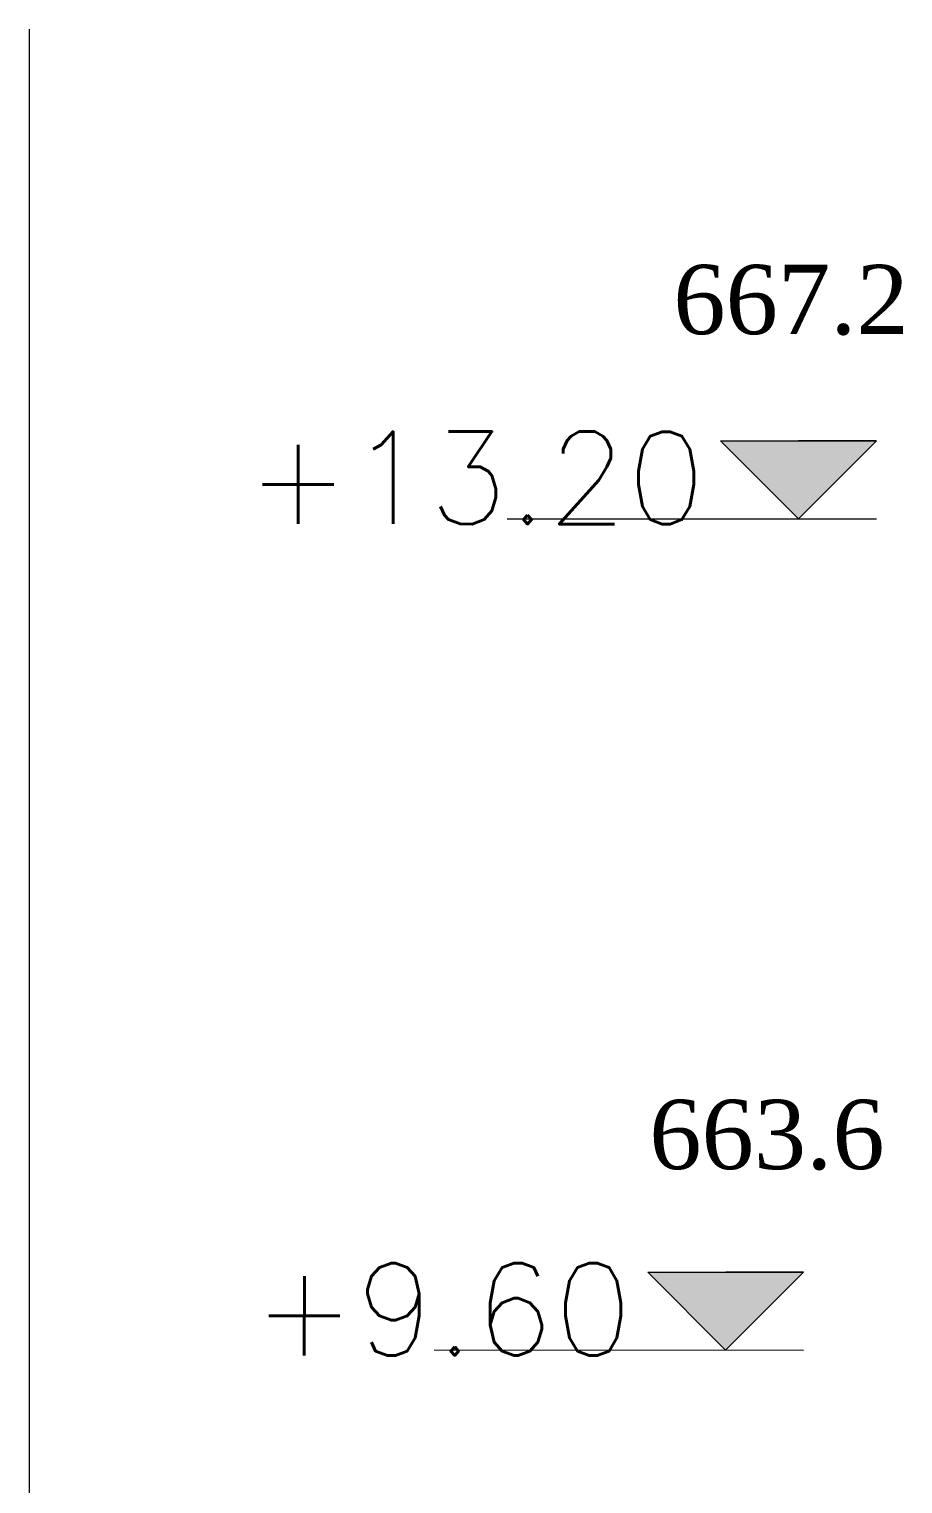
# Model space of a CAD drawing. Header units: millimetres. Extents: x 475616349 to 476941521, y 4620115302 to 4621446928.
# Drawn here: x 476707398 to 476711183, y 4620528641 to 4620534940 of the extents above; entities that cross this region are included whole.
import ezdxf

# ---------------------------------------------------------------- set-up
doc = ezdxf.new("R2010")
doc.units = ezdxf.units.MM
doc.header["$MEASUREMENT"] = 0
for name, color, linetype, lineweight in [('0_Pen_No__1_Pen_No__250', 7, 'Continuous', 0), ('0_Pen_No__250_Pen_No__142', 142, 'Continuous', 0), ('New_New_piketebi_Pen_No__7_Pen_No__1', 1, 'Continuous', 0), ('New_Structural - Bearing_Pen_No__1', 1, 'Continuous', 0), ('zoma_Pen_No__1_Pen_No__142', 142, 'Continuous', 0)]:
    doc.layers.add(name, color=color, linetype=linetype, lineweight=lineweight)
doc.styles.add('GENERATED_STYLE_8', font='times.ttf')

msp = doc.modelspace()

# ---------------------------------------------------------------- hatches: boundary and pattern name
at = {"layer": '0_Pen_No__250_Pen_No__142', "linetype": 'Continuous', "lineweight": 0}
for points in [[(476710730.853, 4620532819.721), (476710393.324, 4620533157.415), (476711068.547, 4620533157.25)], [(476710415.111, 4620529220.127), (476710077.582, 4620529557.821), (476710752.805, 4620529557.656)]]:
    msp.add_hatch(color=142, dxfattribs=at).paths.add_polyline_path(points)

# ---------------------------------------------------------------- linework, layer by layer
at = {"layer": '0_Pen_No__1_Pen_No__250', "color": 7, "linetype": 'Continuous', "lineweight": 0, "flags": 128}
for points in [[(476710730.853, 4620532819.721), (476710393.324, 4620533157.415), (476710730.935, 4620533157.333)], [(476710730.853, 4620532819.721), (476711068.547, 4620533157.25), (476710730.935, 4620533157.333)], [(476709468.464, 4620532820.03), (476711068.464, 4620532819.639)], [(476710415.111, 4620529220.127), (476710077.582, 4620529557.821), (476710415.193, 4620529557.739)], [(476710415.111, 4620529220.127), (476710752.805, 4620529557.656), (476710415.193, 4620529557.739)], [(476709152.722, 4620529220.436), (476710752.722, 4620529220.045)]]:
    msp.add_lwpolyline(points, dxfattribs=at)
at = {"layer": '0_Pen_No__250_Pen_No__142', "color": 142, "linetype": 'Continuous', "lineweight": 0, "flags": 128}
for points in [[(476710730.853, 4620532819.721), (476710393.324, 4620533157.415), (476711068.547, 4620533157.25)], [(476710415.111, 4620529220.127), (476710077.582, 4620529557.821), (476710752.805, 4620529557.656)]]:
    msp.add_lwpolyline(points, close=True, dxfattribs=at)
at = {"layer": 'New_Structural - Bearing_Pen_No__1', "color": 1, "linetype": 'Continuous', "lineweight": 0}
msp.add_line((476707397.711, 4620534939.965), (476707397.711, 4620508208.639), dxfattribs=at)

# ---------------------------------------------------------------- texts
at = {"layer": 'New_New_piketebi_Pen_No__7_Pen_No__1', "color": 1, "linetype": 'Continuous', "lineweight": 0, "char_height": 300, "attachment_point": 4, "style": 'GENERATED_STYLE_8'}
for s, insert in [('\\A1;{\\pql;\\fTimes New Roman|b0|i0|c0|p18;6\\fTimes New Roman|b0|i0|c0|p18;6\\fTimes New Roman|b0|i0|c0|p18;7.2}', (476710188.372, 4620533766.04)), ('\\A1;{\\pql;\\fTimes New Roman|b0|i0|c0|p18;6\\fTimes New Roman|b0|i0|c0|p18;6\\fTimes New Roman|b0|i0|c0|p18;3.6}', (476710084.274, 4620530150.798))]:
    msp.add_mtext(s, dxfattribs=dict(at, insert=insert))
at = {"layer": 'zoma_Pen_No__1_Pen_No__142', "color": 142, "linetype": 'Continuous', "lineweight": 0, "char_height": 400, "attachment_point": 9, "rotation": 359.9860128}
for s, insert in [('\\A1;{\\pqr;\\Ftxt.shx;+13.\\Ftxt.shx;2\\Ftxt.shx;0}', (476710328.539, 4620532796.774)), ('\\A1;{\\pqr;\\Ftxt.shx;+9.\\Ftxt.shx;6\\Ftxt.shx;0}', (476710012.796, 4620529196.58))]:
    msp.add_mtext(s, dxfattribs=dict(at, insert=insert))

doc.saveas('drawing.dxf')
